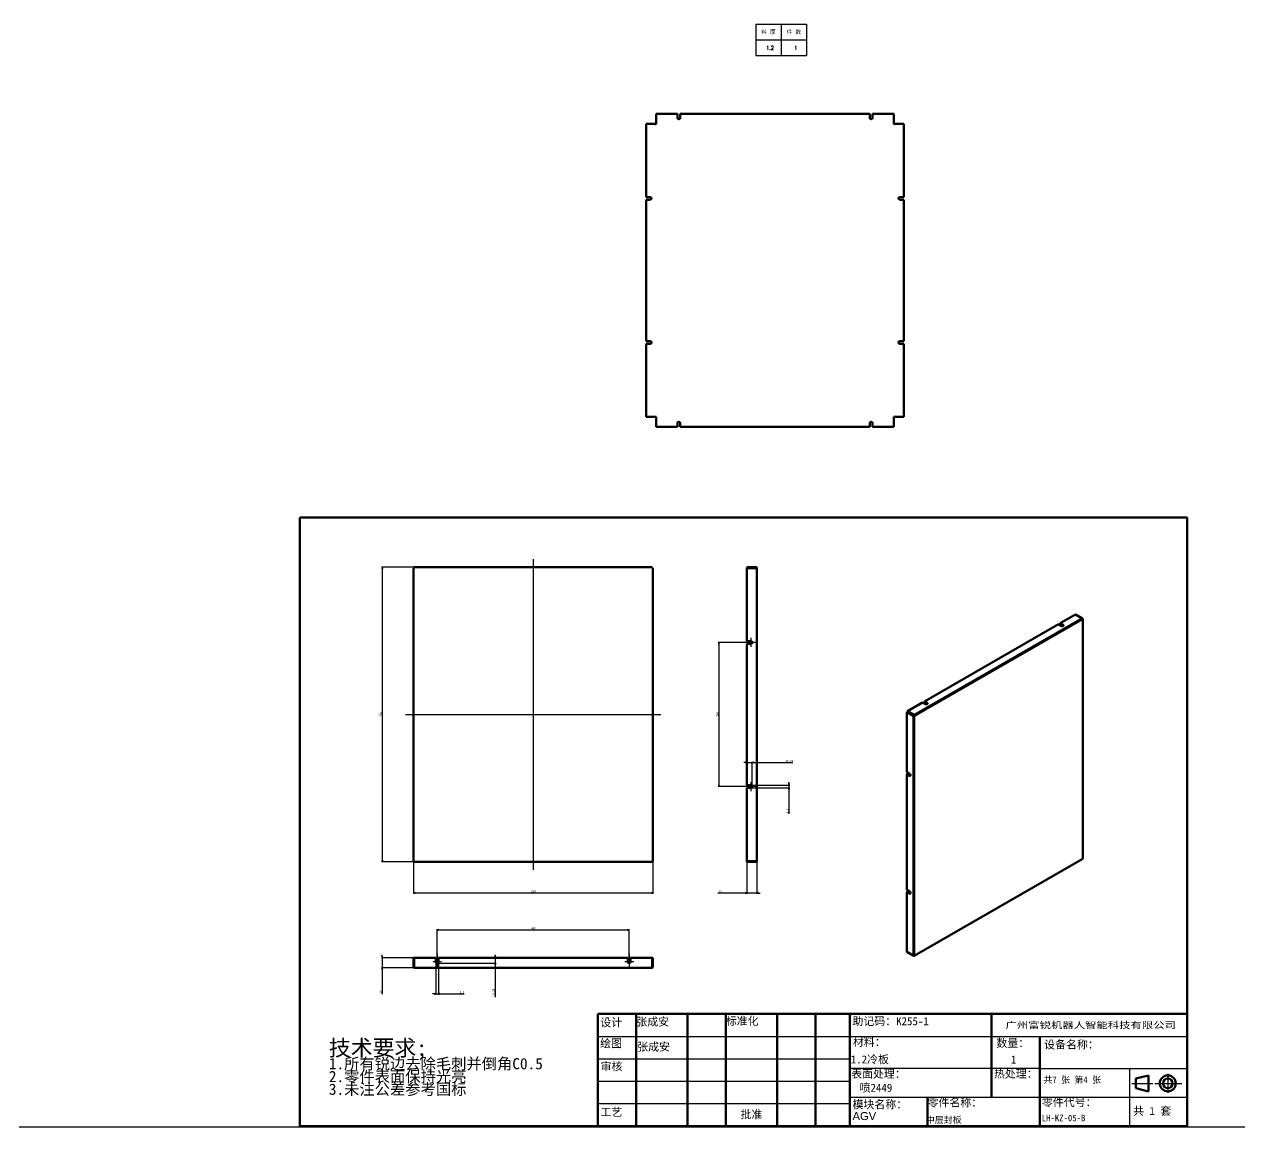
# Model space of a CAD drawing. Header units: millimetres. Extents: x 2989 to 98346, y -14444 to 9701.
# Drawn here: x 20398 to 23434, y 6378 to 9132 of the extents above; entities that cross this region are included whole.
import ezdxf
from ezdxf.enums import TextEntityAlignment as Align

# ---------------------------------------------------------------- set-up
doc = ezdxf.new("R2010")
doc.units = ezdxf.units.MM
doc.linetypes.add('CHAIN', pattern=[0.3543, 0.2362, -0.0295, 0.0591, -0.0295])
for name, color, linetype, lineweight, true_color in [('中心标记 (ISO)', 1, 'Continuous', 25, 0xff0000), ('中心线 (ISO)', 1, 'Continuous', 25, 0xff0000), ('尺寸 (ISO)', 5, 'Continuous', 25, 0x0000ff)]:
    doc.layers.add(name, color=color, linetype=linetype, lineweight=lineweight, true_color=true_color)
for name, color, linetype, lineweight in [('可见 (ISO)', 7, 'Continuous', 50), ('可见窄的 (ISO)', 7, 'Continuous', 35), ('图框 (ISO)', 7, 'Continuous', 70), ('标题 (ISO)', 7, 'Continuous', 50), ('符号 (ISO)', 7, 'Continuous', 25)]:
    doc.layers.add(name, color=color, linetype=linetype, lineweight=lineweight)
doc.styles.add('DIM', font='txt.shx', dxfattribs={"width": 0.8, "bigfont": 'bigfont.shx'})
doc.styles.get("Standard").update_dxf_attribs({"font": 'arial.ttf'})
doc.styles.add('文本样式126', font='simfang.ttf', dxfattribs={"width": 1.3})
doc.styles.add('文本样式19', font='tahoma.ttf')
doc.styles.add('文本样式91', font='simfang.ttf')
doc.styles.add('注释文本 (ISO)', font='simfang.ttf')
doc.dimstyles.new('默认 (GB)', dxfattribs={"dimscale": 2, "dimtxt": 2.5, "dimasz": 2, "dimexe": 1, "dimexo": 0, "dimgap": 0.75, "dimtad": 1, "dimtoh": 1, "dimrnd": 1e-08, "dimdsep": 46, "dimtxsty": '注释文本 (ISO)', "dimblk": 'Filled-2', "dimcen": 0.09, "dimdle": 10, "dimclrd": 256, "dimclre": 256, "dimclrt": 256, "dimaunit": 1, "dimadec": 3, "dimazin": 2, "dimtfac": 0.52, "dimtmove": 0, "dimatfit": 3, "dimldrblk": 'Filled-1', "dimfxl": 0, "dimtolj": 1, "dimlwd": -1, "dimlwe": -1, "dimarcsym": 0})

# ---------------------------------------------------------------- blocks, each defined once
blk = doc.blocks.new('图框 A3-A4')
at = {"layer": '图框 (ISO)'}
for p, q in [((287, 200), (10, 200)), ((10, 200), (10, 10)), ((287, 10), (287, 200)), ((10, 10), (287, 10))]:
    blk.add_line(p, q, dxfattribs=at)
blk = doc.blocks.new('标题栏 GB1')
at = {"layer": '标题 (ISO)'}
for p, q in [((194.57, 65.23), (194.57, 72.23)), ((194.57, 72.23), (378.57, 72.23)), ((206.57, 65.23), (206.57, 72.23)), ((222.57, 65.23), (222.57, 72.23)), ((234.57, 65.23), (234.57, 72.23)), ((250.57, 65.23), (250.57, 72.23)), ((262.57, 65.23), (262.57, 72.23)), ((273.31, 65.23), (273.31, 72.23)), ((317.57, 65.23), (317.57, 72.23)), ((378.57, 72.23), (378.57, 65.23)), ((194.57, 37.23), (194.57, 65.23)), ((206.57, 37.23), (206.57, 65.23)), ((222.57, 44.23), (222.57, 65.23)), ((234.57, 37.23), (234.57, 65.23)), ((250.57, 37.23), (250.57, 65.23)), ((262.57, 37.23), (262.57, 65.23)), ((273.31, 65.23), (273.31, 37.23)), ((317.57, 55.23), (317.57, 65.23)), ((378.57, 65.23), (378.57, 37.23)), ((317.57, 55.23), (317.57, 46.23)), ((366.57, 53.06), (362.57, 52.06)), ((362.57, 52.06), (362.57, 49.06)), ((366.57, 48.06), (366.57, 53.06)), ((297.57, 46.23), (297.57, 37.23)), ((362.57, 49.06), (366.57, 48.06)), ((222.57, 44.23), (222.57, 37.23)), ((378.57, 37.23), (194.57, 37.23))]:
    blk.add_line(p, q, dxfattribs=at)
at = {"layer": '标题 (ISO)', "lineweight": 25}
for p, q in [((194.57, 65.23), (273.31, 65.23)), ((273.31, 65.23), (378.57, 65.23)), ((194.57, 58.23), (273.31, 58.23)), ((332.57, 55.23), (273.31, 55.23)), ((332.57, 55.23), (378.57, 55.23)), ((360.57, 55.23), (360.57, 46.23)), ((372.58, 53.56), (372.58, 47.56)), ((194.57, 51.23), (273.31, 51.23)), ((361.32, 50.56), (367.88, 50.56)), ((368.55, 50.56), (370.07, 50.56)), ((370.07, 50.56), (376.97, 50.56)), ((273.31, 46.23), (378.57, 46.23)), ((360.57, 46.23), (360.57, 37.23)), ((194.57, 44.23), (273.31, 44.23))]:
    blk.add_line(p, q, dxfattribs=at)
at = {"layer": '标题 (ISO)', "lineweight": 50}
blk.add_line((332.57, 65.23), (332.57, 37.23), dxfattribs=at)
at = {"layer": '标题 (ISO)'}
for radius in [2.5, 1.5]:
    blk.add_circle((372.57, 50.56), radius, dxfattribs=at)
at = {"layer": '标题 (ISO)', "style": '文本样式126', "width": 1.3}
blk.add_text('广州富锐机器人智能科技有限公司', height=2, dxfattribs=at).set_placement((348.5, 68.73), align=Align.MIDDLE_CENTER)
at = {"layer": '标题 (ISO)', "char_height": 2.5, "style": '注释文本 (ISO)'}
for s, insert, attachment_point in [('\\f仿宋|b0|i0;设计', (195.38, 70.83), 1), ('张成安', (206.66, 71.05), 1), ('\\f仿宋|b0|i0;标准化', (234.57, 71.28), 1), ('助记码：K255-1', (274.11, 71.21), 1), ('\\f仿宋|b0|i0;绘图', (195.35, 64.28), 1), ('\\f仿宋|b0|i0;材料：', (274.24, 64.72), 1), ('\\f仿宋|b0|i0;数量：', (319.04, 64.37), 1), ('张成安', (206.92, 63.22), 1), ('\\f仿宋|b0|i0;审核', (195.48, 57.07), 1), ('\\f仿宋|b0|i0;热处理：', (318.29, 54.82), 1), ('\\f仿宋|b0|i0;零件名称：', (297.57, 45.8), 1), ('\\f仿宋|b0|i0;零件代号：', (333.25, 45.9), 1), ('\\f仿宋|b0|i0;批准', (242.57, 40.73), 5)]:
    blk.add_mtext(s, dxfattribs=dict(at, insert=insert, attachment_point=attachment_point))
at = {"layer": '标题 (ISO)', "char_height": 2.5, "attachment_point": 1, "style": '注释文本 (ISO)'}
for s, insert, line_spacing_factor in [('设备名称：\\P', (333.96, 63.91), 0.856364), ('模块名称：\\P\\fArial|b0|i0;\\H2.5000;AGV', (274.14, 45.23), 0.872369)]:
    blk.add_mtext(s, dxfattribs=dict(at, insert=insert, line_spacing_factor=line_spacing_factor))
at = {"layer": '标题 (ISO)', "attachment_point": 1, "style": '注释文本 (ISO)'}
for s, insert, char_height, width in [('\\f仿宋|b0|i0;表面处理：', (273.7, 54.78), 2.5, 18.7135), ('\\f仿宋|b0|i0;\\H2.0000;共7 张 第4 张', (333.72, 52.69), 2, 27.2374), ('\\f仿宋|b0|i0;工艺', (195.45, 42.85), 2.5, 7.4854), ('  共 1 套', (358.32, 43.18), 2.5, 17.7919)]:
    blk.add_mtext(s, dxfattribs=dict(at, insert=insert, char_height=char_height, width=width))
at = {"layer": '标题 (ISO)'}
for tag, p, height, style in [('材料_001', (273.59, 56.78), 2.5, '注释文本 (ISO)'), ('零件代号_001', (297.34, 38.16), 2, '文本样式91'), ('描述_001', (333.22, 38.74), 2, '文本样式91')]:
    blk.add_attdef(tag, p, '', height=height, dxfattribs=dict(at, style=style))
at = {"layer": '标题 (ISO)', "style": '文本样式91'}
blk.add_attdef('热处理', text='', height=2, dxfattribs=at).set_placement((318.2, 50.63), align=Align.TOP_LEFT)
at = {"layer": '标题 (ISO)', "style": '文本样式19'}
for tag, p in [('工程核准人', (256.57, 40.73)), ('工程批准日期', (267.94, 40.73))]:
    blk.add_attdef(tag, text='', height=1, dxfattribs=at).set_placement(p, align=Align.MIDDLE_CENTER)
blk = doc.blocks.new('Filled-2')
at = {"color": 0}
for p, q in [((0, 0), (-1, 0.25)), ((-1, 0.25), (-1, -0.25)), ((-1, 0), (0, 0)), ((-1, -0.25), (0, 0))]:
    blk.add_line(p, q, dxfattribs=at)
at = {"color": 0, "flags": 128}
blk.add_lwpolyline([(-1, -0.25), (0, 0), (-1, 0.25), (-1, -0.25)], dxfattribs=at)
at = {"color": 0}
blk.add_solid([(-1, -0.25), (0, 0), (-1, 0.25), (-1, -0.25)], dxfattribs=at)
blk = doc.blocks.new('*D126')
at = {"layer": 'Defpoints', "color": 0, "transparency": 16777216}
for p in [(21292.4, 7775.6), (21372.4, 7775.6), (21372.4, 7039.6)]:
    blk.add_point(p, dxfattribs=at)
at = {"layer": '尺寸 (ISO)', "transparency": 16777216}
for p, q in [((21372.4, 7775.6), (21290.4, 7775.6)), ((21292.4, 7043.6), (21292.4, 7771.6)), ((21372.4, 7039.6), (21290.4, 7039.6))]:
    blk.add_line(p, q, dxfattribs=at)
at = {"layer": '尺寸 (ISO)', "transparency": 16777216, "xscale": 4, "yscale": 4, "zscale": 4}
for p, rotation in [((21292.4, 7775.6), 90), ((21292.4, 7039.6), 270)]:
    blk.add_blockref('Filled-2', p, dxfattribs=dict(at, rotation=rotation))
at = {"layer": '尺寸 (ISO)', "transparency": 16777216, "insert": (21285.8, 7402.5), "char_height": 5, "attachment_point": 1, "rotation": 90, "style": '注释文本 (ISO)'}
blk.add_mtext('\\A1;736', dxfattribs=at)
blk = doc.blocks.new('Filled-1')
at = {"color": 0}
for p, q in [((0, 0), (-1, 0.125)), ((-1, 0.125), (-1, -0.125)), ((-1, 0), (0, 0)), ((-1, -0.125), (0, 0))]:
    blk.add_line(p, q, dxfattribs=at)
at = {"color": 0, "flags": 128}
blk.add_lwpolyline([(-1, -0.125), (0, 0), (-1, 0.125), (-1, -0.125)], dxfattribs=at)
at = {"color": 0}
blk.add_solid([(-1, -0.125), (0, 0), (-1, 0.125), (-1, -0.125)], dxfattribs=at)
blk = doc.blocks.new('*D127')
at = {"layer": 'Defpoints', "color": 0, "transparency": 16777216}
for p in [(21370, 7042), (21968, 7042), (21968, 6962)]:
    blk.add_point(p, dxfattribs=at)
at = {"layer": '尺寸 (ISO)', "transparency": 16777216}
for p, q in [((21370, 7042), (21370, 6960)), ((21968, 7042), (21968, 6960)), ((21374, 6962), (21964, 6962))]:
    blk.add_line(p, q, dxfattribs=at)
at = {"layer": '尺寸 (ISO)', "transparency": 16777216, "xscale": 4, "yscale": 4, "zscale": 4, "rotation": 180}
blk.add_blockref('Filled-2', (21370, 6962), dxfattribs=at)
at = {"layer": '尺寸 (ISO)', "transparency": 16777216, "xscale": 4, "yscale": 4, "zscale": 4}
blk.add_blockref('Filled-2', (21968, 6962), dxfattribs=at)
at = {"layer": '尺寸 (ISO)', "transparency": 16777216, "insert": (21663.9, 6968.6), "char_height": 5, "attachment_point": 1, "style": '注释文本 (ISO)'}
blk.add_mtext('\\A1;598', dxfattribs=at)
blk = doc.blocks.new('*D128')
at = {"layer": 'Defpoints', "color": 0, "transparency": 16777216}
for p in [(21372, 6799.7), (21292, 6774.7), (21372.4, 6774.7)]:
    blk.add_point(p, dxfattribs=at)
at = {"layer": '尺寸 (ISO)', "transparency": 16777216}
for p, q in [((21372, 6799.7), (21290, 6799.7)), ((21292, 6803.7), (21292, 6807.7)), ((21292, 6799.7), (21292, 6774.7)), ((21372.4, 6774.7), (21290, 6774.7)), ((21292, 6770.7), (21292, 6709.2))]:
    blk.add_line(p, q, dxfattribs=at)
at = {"layer": '尺寸 (ISO)', "transparency": 16777216, "xscale": 4, "yscale": 4, "zscale": 4}
for p, rotation in [((21292, 6799.7), 270), ((21292, 6774.7), 90)]:
    blk.add_blockref('Filled-2', p, dxfattribs=dict(at, rotation=rotation))
at = {"layer": '尺寸 (ISO)', "transparency": 16777216, "insert": (21285.4, 6710.7), "char_height": 5, "attachment_point": 1, "rotation": 90, "style": '注释文本 (ISO)'}
blk.add_mtext('\\A1;25', dxfattribs=at)
blk = doc.blocks.new('*D129')
at = {"layer": 'Defpoints', "color": 0, "transparency": 16777216}
for p in [(21425.7, 6789.7), (21432.2, 6789.7), (21432.2, 6709.7)]:
    blk.add_point(p, dxfattribs=at)
at = {"layer": '尺寸 (ISO)', "transparency": 16777216}
for p, q in [((21425.7, 6789.7), (21425.7, 6707.7)), ((21432.2, 6789.7), (21432.2, 6707.7)), ((21421.7, 6709.7), (21417.7, 6709.7)), ((21425.7, 6709.7), (21432.2, 6709.7)), ((21436.2, 6709.7), (21497.1, 6709.7))]:
    blk.add_line(p, q, dxfattribs=at)
at = {"layer": '尺寸 (ISO)', "transparency": 16777216, "xscale": 4, "yscale": 4, "zscale": 4}
blk.add_blockref('Filled-2', (21425.7, 6709.7), dxfattribs=at)
at = {"layer": '尺寸 (ISO)', "transparency": 16777216, "xscale": 4, "yscale": 4, "zscale": 4, "rotation": 180}
blk.add_blockref('Filled-2', (21432.2, 6709.7), dxfattribs=at)
at = {"layer": '尺寸 (ISO)', "transparency": 16777216, "insert": (21485.5, 6716.3), "char_height": 5, "attachment_point": 1, "style": '注释文本 (ISO)'}
blk.add_mtext('\\A1;6.5', dxfattribs=at)
blk = doc.blocks.new('*D130')
at = {"layer": 'Defpoints', "color": 0, "transparency": 16777216}
for p in [(21555.6, 6799.7), (21429, 6786.4), (21574.4, 6786.4)]:
    blk.add_point(p, dxfattribs=at)
at = {"layer": '尺寸 (ISO)', "transparency": 16777216}
for p, q in [((21574.4, 6803.7), (21574.4, 6807.7)), ((21574.4, 6799.7), (21574.4, 6786.4)), ((21429, 6786.4), (21576.4, 6786.4)), ((21574.4, 6782.4), (21574.4, 6701.8))]:
    blk.add_line(p, q, dxfattribs=at)
at = {"layer": '尺寸 (ISO)', "transparency": 16777216, "xscale": 4, "yscale": 4, "zscale": 4}
for p, rotation in [((21574.4, 6799.7), 270), ((21574.4, 6786.4), 90)]:
    blk.add_blockref('Filled-2', p, dxfattribs=dict(at, rotation=rotation))
at = {"layer": '尺寸 (ISO)', "transparency": 16777216, "insert": (21567.8, 6703.3), "char_height": 5, "attachment_point": 1, "rotation": 90, "style": '注释文本 (ISO)'}
blk.add_mtext('\\A1;13.25', dxfattribs=at)
blk = doc.blocks.new('*D131')
at = {"layer": 'Defpoints', "color": 0, "transparency": 16777216}
for p in [(21909, 6869.7), (21429, 6789.7), (21909, 6789.7)]:
    blk.add_point(p, dxfattribs=at)
at = {"layer": '尺寸 (ISO)', "transparency": 16777216}
for p, q in [((21429, 6789.7), (21429, 6871.7)), ((21433, 6869.7), (21905, 6869.7)), ((21909, 6789.7), (21909, 6871.7))]:
    blk.add_line(p, q, dxfattribs=at)
at = {"layer": '尺寸 (ISO)', "transparency": 16777216, "xscale": 4, "yscale": 4, "zscale": 4, "rotation": 180}
blk.add_blockref('Filled-2', (21429, 6869.7), dxfattribs=at)
at = {"layer": '尺寸 (ISO)', "transparency": 16777216, "xscale": 4, "yscale": 4, "zscale": 4}
blk.add_blockref('Filled-2', (21909, 6869.7), dxfattribs=at)
at = {"layer": '尺寸 (ISO)', "transparency": 16777216, "insert": (21663.8, 6876.3), "char_height": 5, "attachment_point": 1, "style": '注释文本 (ISO)'}
blk.add_mtext('\\A1;480', dxfattribs=at)
blk = doc.blocks.new('加工')
at = {"layer": '符号 (ISO)', "insert": (-36.68, 11.05), "char_height": 2.5, "width": 80.4946, "attachment_point": 1, "line_spacing_factor": 0.683636, "style": '注释文本 (ISO)'}
blk.add_mtext('{\\H2x;技术要求;\\P\\H0.7x;1.所有锐边去除毛刺并倒角C0.5\\H2.12498x; \\H0.47059x;\\P2.零件表面保持光亮\\H1.84035x; \\H0.54337x;\\P3.未注公差参考国标\\H1.80945x; }', dxfattribs=at)
blk = doc.blocks.new('*D132')
at = {"layer": 'Defpoints', "color": 0, "transparency": 16777216}
for p in [(22203, 7041.7), (22228, 7042), (22228, 6961.7)]:
    blk.add_point(p, dxfattribs=at)
at = {"layer": '尺寸 (ISO)', "transparency": 16777216}
for p, q in [((22203, 7041.7), (22203, 6959.7)), ((22228, 7042), (22228, 6959.7)), ((22199, 6961.7), (22130.7, 6961.7)), ((22228, 6961.7), (22203, 6961.7)), ((22232, 6961.7), (22236, 6961.7))]:
    blk.add_line(p, q, dxfattribs=at)
at = {"layer": '尺寸 (ISO)', "transparency": 16777216, "xscale": 4, "yscale": 4, "zscale": 4}
blk.add_blockref('Filled-2', (22203, 6961.7), dxfattribs=at)
at = {"layer": '尺寸 (ISO)', "transparency": 16777216, "xscale": 4, "yscale": 4, "zscale": 4, "rotation": 180}
blk.add_blockref('Filled-2', (22228, 6961.7), dxfattribs=at)
at = {"layer": '尺寸 (ISO)', "transparency": 16777216, "insert": (22132.2, 6968.2), "char_height": 5, "attachment_point": 1, "style": '注释文本 (ISO)'}
blk.add_mtext('\\A1;25', dxfattribs=at)
blk = doc.blocks.new('*D133')
at = {"layer": 'Defpoints', "color": 0, "transparency": 16777216}
for p in [(22213, 7230.9), (22308, 7230.9), (22213, 7224.4)]:
    blk.add_point(p, dxfattribs=at)
at = {"layer": '尺寸 (ISO)', "transparency": 16777216}
for p, q in [((22213, 7230.9), (22310, 7230.9)), ((22308, 7234.9), (22308, 7238.9)), ((22308, 7230.9), (22308, 7224.4)), ((22213, 7224.4), (22310, 7224.4)), ((22308, 7220.4), (22308, 7159.4))]:
    blk.add_line(p, q, dxfattribs=at)
at = {"layer": '尺寸 (ISO)', "transparency": 16777216, "xscale": 4, "yscale": 4, "zscale": 4}
for p, rotation in [((22308, 7230.9), 270), ((22308, 7224.4), 90)]:
    blk.add_blockref('Filled-2', p, dxfattribs=dict(at, rotation=rotation))
at = {"layer": '尺寸 (ISO)', "transparency": 16777216, "insert": (22301.4, 7160.9), "char_height": 5, "attachment_point": 1, "rotation": 90, "style": '注释文本 (ISO)'}
blk.add_mtext('\\A1;6.5', dxfattribs=at)
blk = doc.blocks.new('*D134')
at = {"layer": 'Defpoints', "color": 0, "transparency": 16777216}
for p in [(22193, 7587.6), (22133, 7227.6), (22213, 7227.6)]:
    blk.add_point(p, dxfattribs=at)
at = {"layer": '尺寸 (ISO)', "transparency": 16777216}
for p, q in [((22193, 7587.6), (22131, 7587.6)), ((22133, 7583.6), (22133, 7231.6)), ((22213, 7227.6), (22131, 7227.6))]:
    blk.add_line(p, q, dxfattribs=at)
at = {"layer": '尺寸 (ISO)', "transparency": 16777216, "xscale": 4, "yscale": 4, "zscale": 4}
for p, rotation in [((22133, 7587.6), 90), ((22133, 7227.6), 270)]:
    blk.add_blockref('Filled-2', p, dxfattribs=dict(at, rotation=rotation))
at = {"layer": '尺寸 (ISO)', "transparency": 16777216, "insert": (22126.5, 7402.5), "char_height": 5, "attachment_point": 1, "rotation": 90, "style": '注释文本 (ISO)'}
blk.add_mtext('\\A1;360', dxfattribs=at)
blk = doc.blocks.new('*D135')
at = {"layer": 'Defpoints', "color": 0, "transparency": 16777216}
for p in [(22203, 7287.5), (22216.3, 7287.5), (22216.3, 7227.6)]:
    blk.add_point(p, dxfattribs=at)
at = {"layer": '尺寸 (ISO)', "transparency": 16777216}
for p, q in [((22199, 7287.5), (22195, 7287.5)), ((22203, 7287.5), (22216.3, 7287.5)), ((22216.3, 7227.6), (22216.3, 7289.5)), ((22220.3, 7287.5), (22317.4, 7287.5))]:
    blk.add_line(p, q, dxfattribs=at)
at = {"layer": '尺寸 (ISO)', "transparency": 16777216, "xscale": 4, "yscale": 4, "zscale": 4}
blk.add_blockref('Filled-2', (22203, 7287.5), dxfattribs=at)
at = {"layer": '尺寸 (ISO)', "transparency": 16777216, "xscale": 4, "yscale": 4, "zscale": 4, "rotation": 180}
blk.add_blockref('Filled-2', (22216.3, 7287.5), dxfattribs=at)
at = {"layer": '尺寸 (ISO)', "transparency": 16777216, "insert": (22298.9, 7294.1), "char_height": 5, "attachment_point": 1, "style": '注释文本 (ISO)'}
blk.add_mtext('\\A1;13.25', dxfattribs=at)
blk = doc.blocks.new('*T27')
at = {"color": 0, "linetype": 'ByBlock', "lineweight": -2, "transparency": 16777216}
for p, q in [((0, 0), (127, 0)), ((0, 0), (0, -78)), ((63.5, 0), (63.5, -78)), ((127, 0), (127, -78)), ((0, -39), (127, -39)), ((0, -78), (127, -78))]:
    blk.add_line(p, q, dxfattribs=at)
at = {"color": 0, "transparency": 16777216, "char_height": 10, "width": 60.5, "attachment_point": 5}
for s, insert in [('{\\fSimSun|b0|i0|c134|p2;料 厚}', (31.75, -19.5)), ('{\\fSimSun|b0|i0|c134|p2;件 数}', (95.25, -19.5))]:
    blk.add_mtext(s, dxfattribs=dict(at, insert=insert))
blk = doc.blocks.new('拆图参数')
blk.add_blockref('*T27', (-63.5, 78))
at = {"style": 'DIM', "width": 0.8}
blk.add_attdef('6', text='', height=10, dxfattribs=at).set_placement((-37.1, 18.9), align=Align.MIDDLE_LEFT)
blk.add_attdef('1', text='', height=10, dxfattribs=at).set_placement((36.6, 19.3), align=Align.MIDDLE_CENTER)

msp = doc.modelspace()

# ---------------------------------------------------------------- linework, layer by layer
msp.add_line((2988.9631, 6378.0578), (54625.9527, 6378.0578))
at = {"layer": '中心标记 (ISO)', "linetype": 'CHAIN', "ltscale": 3.125171}
for p, q in [((22213.0343, 7598.8531), (22213.0343, 7576.3531)), ((22213.0343, 7238.8531), (22213.0343, 7216.3531)), ((21440.2026, 6789.6965), (21417.7026, 6789.6965)), ((21920.2026, 6789.6965), (21897.7026, 6789.6965))]:
    msp.add_line(p, q, dxfattribs=at)
at = {"layer": '中心标记 (ISO)', "linetype": 'CHAIN', "ltscale": 4.340554}
for p, q in [((22224.2843, 7587.6031), (22193.0343, 7587.6031)), ((22224.2843, 7227.6031), (22193.0343, 7227.6031)), ((21428.9526, 6809.6965), (21428.9526, 6778.4465)), ((21908.9526, 6809.6965), (21908.9526, 6778.4465))]:
    msp.add_line(p, q, dxfattribs=at)
at = {"layer": '中心线 (ISO)', "linetype": 'CHAIN', "ltscale": 23.990969}
for p, q in [((21668.9526, 7795.6031), (21668.9526, 7019.6031)), ((21349.9526, 7407.6031), (21987.9526, 7407.6031))]:
    msp.add_line(p, q, dxfattribs=at)
at = {"layer": '可见 (ISO)'}
for p, q in [((21976.1047, 8907.6401), (22029.8062, 8907.6401)), ((21976.1047, 8885.0401), (21976.1047, 8907.6401)), ((22029.8062, 8897.6401), (22029.8062, 8907.6401)), ((22036.3062, 8907.6401), (22036.3062, 8897.6401)), ((22036.3062, 8907.6401), (22509.8062, 8907.6401)), ((22509.8062, 8897.6401), (22509.8062, 8907.6401)), ((22516.3062, 8907.6401), (22516.3062, 8897.6401)), ((22516.3062, 8907.6401), (22570.0077, 8907.6401)), ((22570.0077, 8907.6401), (22570.0077, 8885.0401)), ((21951.1419, 8699.9758), (21951.1419, 8882.6773)), ((21951.1419, 8882.6773), (21973.7419, 8882.6773)), ((21973.7419, 8882.6773), (21973.7419, 8882.3258)), ((21973.7419, 8882.3258), (21976.4562, 8882.3258)), ((21976.4562, 8885.0401), (21976.1047, 8885.0401)), ((21976.4562, 8882.3258), (21976.4562, 8885.0401)), ((22570.0077, 8885.0401), (22569.6562, 8885.0401)), ((22569.6562, 8885.0401), (22569.6562, 8882.3258)), ((22569.6562, 8882.3258), (22572.3705, 8882.3258)), ((22572.3705, 8882.3258), (22572.3705, 8882.6773)), ((22572.3705, 8882.6773), (22594.9705, 8882.6773)), ((22594.9705, 8882.6773), (22594.9705, 8699.9758)), ((21951.1419, 8699.9758), (21961.1419, 8699.9758)), ((21951.1419, 8339.9758), (21951.1419, 8693.4758)), ((21961.1419, 8693.4758), (21951.1419, 8693.4758)), ((22584.9705, 8699.9758), (22594.9705, 8699.9758)), ((22594.9705, 8693.4758), (22584.9705, 8693.4758)), ((22594.9705, 8693.4758), (22594.9705, 8339.9758)), ((21951.1419, 8339.9758), (21961.1419, 8339.9758)), ((21951.1419, 8150.7743), (21951.1419, 8333.4758)), ((21961.1419, 8333.4758), (21951.1419, 8333.4758)), ((22584.9705, 8339.9758), (22594.9705, 8339.9758)), ((22594.9705, 8333.4758), (22584.9705, 8333.4758)), ((22594.9705, 8333.4758), (22594.9705, 8150.7743)), ((21973.7419, 8150.7743), (21951.1419, 8150.7743)), ((21976.4562, 8151.1258), (21973.7419, 8151.1258)), ((21973.7419, 8151.1258), (21973.7419, 8150.7743)), ((21976.1047, 8125.8115), (21976.1047, 8148.4115)), ((21976.1047, 8148.4115), (21976.4562, 8148.4115)), ((21976.4562, 8148.4115), (21976.4562, 8151.1258)), ((22029.8062, 8125.8115), (22029.8062, 8135.8115)), ((22036.3062, 8135.8115), (22036.3062, 8125.8115)), ((22509.8062, 8125.8115), (22509.8062, 8135.8115)), ((22516.3062, 8135.8115), (22516.3062, 8125.8115)), ((22569.6562, 8151.1258), (22569.6562, 8148.4115)), ((22572.3705, 8151.1258), (22569.6562, 8151.1258)), ((22569.6562, 8148.4115), (22570.0077, 8148.4115)), ((22570.0077, 8148.4115), (22570.0077, 8125.8115)), ((22572.3705, 8150.7743), (22572.3705, 8151.1258)), ((22594.9705, 8150.7743), (22572.3705, 8150.7743)), ((22029.8062, 8125.8115), (21976.1047, 8125.8115)), ((22509.8062, 8125.8115), (22036.3062, 8125.8115)), ((22570.0077, 8125.8115), (22516.3062, 8125.8115)), ((21371.1526, 7773.5546), (21369.9526, 7773.5546)), ((21369.9526, 7773.5546), (21369.9526, 7773.2031)), ((21372.3526, 7773.2031), (21369.9526, 7773.2031)), ((21369.9526, 7042.0031), (21369.9526, 7773.2031)), ((21371.1526, 7773.2031), (21371.1526, 7773.5546)), ((21372.3526, 7775.6031), (21372.0012, 7775.6031)), ((21372.0012, 7774.4031), (21372.0012, 7775.6031)), ((21372.3526, 7774.4031), (21372.0012, 7774.4031)), ((21372.3526, 7775.6031), (21372.3526, 7773.2031)), ((21372.3526, 7775.6031), (21965.5526, 7775.6031)), ((21965.9041, 7775.6031), (21965.5526, 7775.6031)), ((21965.5526, 7773.2031), (21965.5526, 7775.6031)), ((21965.5526, 7774.4031), (21965.9041, 7774.4031)), ((21967.9526, 7773.2031), (21965.5526, 7773.2031)), ((21965.9041, 7774.4031), (21965.9041, 7775.6031)), ((21966.7526, 7773.2031), (21966.7526, 7773.5546)), ((21966.7526, 7773.5546), (21967.9526, 7773.5546)), ((21967.9526, 7773.2031), (21967.9526, 7773.5546)), ((21967.9526, 7773.2031), (21967.9526, 7042.0031)), ((22225.6343, 7775.6031), (22203.0343, 7775.6031)), ((22203.0343, 7774.4031), (22203.0343, 7775.6031)), ((22225.6343, 7774.4031), (22203.0343, 7774.4031)), ((22203.0343, 7773.5546), (22225.6343, 7773.5546)), ((22203.0343, 7590.8531), (22203.0343, 7773.5546)), ((22225.6343, 7774.4031), (22225.6343, 7775.6031)), ((22225.6343, 7773.5546), (22225.6343, 7773.2031)), ((22228.0343, 7773.2031), (22225.6343, 7773.2031)), ((22228.0343, 7773.2031), (22228.0343, 7042.0031)), ((22985.6132, 7635.7199), (23023.5858, 7657.5869)), ((23023.5858, 7657.5869), (23039.5664, 7648.3843)), ((22646.2019, 7440.266), (22981.017, 7633.0731)), ((22988.088, 7629.0012), (22981.017, 7633.0731)), ((22985.6132, 7635.7199), (22992.6842, 7631.6479)), ((22985.6132, 7634.7388), (22985.6132, 7635.7199)), ((22992.6842, 7630.6669), (22985.6132, 7634.7388)), ((23039.5664, 7648.3843), (23039.3179, 7648.2412)), ((23039.5664, 7648.0769), (23039.5664, 7648.3843)), ((23041.015, 7647.5437), (23039.5664, 7648.3778)), ((23040.3895, 7647.1835), (23041.015, 7647.5437)), ((23040.5202, 7646.9714), (23041.015, 7647.2563)), ((23041.015, 7647.2563), (23041.015, 7647.5437)), ((23041.7179, 7048.4886), (23041.7179, 7646.2791)), ((22203.0343, 7590.8531), (22213.0343, 7590.8531)), ((22213.0343, 7584.3531), (22203.0343, 7584.3531)), ((22203.0343, 7230.8531), (22203.0343, 7584.3531)), ((22603.633, 7415.7522), (22641.6057, 7437.6192)), ((22648.6768, 7433.5472), (22641.6057, 7437.6192)), ((22646.2019, 7440.266), (22653.273, 7436.194)), ((22646.2019, 7439.2849), (22646.2019, 7440.266)), ((22653.273, 7435.2129), (22646.2019, 7439.2849)), ((22603.033, 7413.7319), (22602.1845, 7413.2433)), ((22602.1845, 7413.2433), (22618.1651, 7404.0406)), ((22602.1845, 7263.8762), (22602.1845, 7413.2433)), ((22619.0136, 7404.5293), (22603.033, 7413.7319)), ((22619.6136, 7406.5496), (22603.633, 7415.7522)), ((22603.633, 7414.7711), (22603.633, 7415.7522)), ((22619.6136, 7405.5685), (22603.633, 7414.7711)), ((22619.0136, 7404.5293), (22618.1651, 7404.0406)), ((22619.0136, 7404.2419), (22618.1651, 7403.7533)), ((22618.1651, 7404.0406), (22618.1651, 7403.7533)), ((22619.0136, 7404.2419), (22619.0136, 7404.5293)), ((22619.8622, 7406.6927), (22619.6136, 7406.5496)), ((22619.6136, 7405.5685), (22619.6136, 7406.5496)), ((22619.8622, 7405.7116), (22619.6136, 7405.5685)), ((22619.8622, 7405.7116), (22619.8622, 7406.6927)), ((22620.7107, 7404.2419), (22621.5592, 7403.7533)), ((22602.1845, 7263.8762), (22609.2556, 7259.8042)), ((22602.1845, 7258.5621), (22603.033, 7259.0508)), ((22602.1845, 6969.5592), (22602.1845, 7258.5621)), ((22609.2556, 7254.4902), (22602.1845, 7258.5621)), ((22603.033, 7259.0508), (22610.1041, 7254.9788)), ((22203.0343, 7230.8531), (22213.0343, 7230.8531)), ((22213.0343, 7224.3531), (22203.0343, 7224.3531)), ((22203.0343, 7041.6517), (22203.0343, 7224.3531)), ((22621.0599, 6804.8603), (23040.5156, 7046.4088)), ((21369.9526, 7042.0031), (21372.3526, 7042.0031)), ((21369.9526, 7042.0031), (21369.9526, 7041.6517)), ((21371.1526, 7041.6517), (21369.9526, 7041.6517)), ((21371.1526, 7042.0031), (21371.1526, 7041.6517)), ((21372.3526, 7040.8031), (21372.0012, 7040.8031)), ((21372.0012, 7040.8031), (21372.0012, 7039.6031)), ((21372.0012, 7039.6031), (21372.3526, 7039.6031)), ((21372.3526, 7042.0031), (21372.3526, 7039.6031)), ((21965.5526, 7039.6031), (21372.3526, 7039.6031)), ((21965.5526, 7039.6031), (21965.5526, 7042.0031)), ((21965.5526, 7042.0031), (21967.9526, 7042.0031)), ((21965.5526, 7040.8031), (21965.9041, 7040.8031)), ((21965.5526, 7039.6031), (21965.9041, 7039.6031)), ((21965.9041, 7040.8031), (21965.9041, 7039.6031)), ((21966.7526, 7042.0031), (21966.7526, 7041.6517)), ((21966.7526, 7041.6517), (21967.9526, 7041.6517)), ((21967.9526, 7041.6517), (21967.9526, 7042.0031)), ((22225.6343, 7041.6517), (22203.0343, 7041.6517)), ((22225.6343, 7040.8031), (22203.0343, 7040.8031)), ((22203.0343, 7040.8031), (22203.0343, 7039.6031)), ((22203.0343, 7039.6031), (22225.6343, 7039.6031)), ((22225.6343, 7042.0031), (22228.0343, 7042.0031)), ((22225.6343, 7042.0031), (22225.6343, 7041.6517)), ((22225.6343, 7040.8031), (22225.6343, 7039.6031)), ((22602.1845, 6969.5592), (22609.2556, 6965.4873)), ((22602.1845, 6964.2452), (22603.033, 6964.7338)), ((22602.1845, 6814.8781), (22602.1845, 6964.2452)), ((22609.2556, 6960.1732), (22602.1845, 6964.2452)), ((22603.033, 6964.7338), (22610.1041, 6960.6619)), ((21371.1526, 6799.6965), (21369.9526, 6799.6965)), ((21369.9526, 6799.6965), (21369.9526, 6777.0965)), ((21371.1526, 6777.0965), (21371.1526, 6799.6965)), ((21372.0012, 6799.6965), (21425.7026, 6799.6965)), ((21372.0012, 6777.0965), (21372.0012, 6799.6965)), ((21425.7026, 6789.6965), (21425.7026, 6799.6965)), ((21432.2026, 6799.6965), (21432.2026, 6789.6965)), ((21432.2026, 6799.6965), (21905.7026, 6799.6965)), ((21905.7026, 6789.6965), (21905.7026, 6799.6965)), ((21912.2026, 6799.6965), (21912.2026, 6789.6965)), ((21912.2026, 6799.6965), (21965.9041, 6799.6965)), ((21965.9041, 6799.6965), (21965.9041, 6777.0965)), ((21966.7526, 6777.0965), (21966.7526, 6799.6965)), ((21966.7526, 6799.6965), (21967.9526, 6799.6965)), ((21967.9526, 6777.0965), (21967.9526, 6799.6965)), ((22618.1651, 6805.6755), (22602.1845, 6814.8781)), ((22603.633, 6814.044), (22603.633, 6814.0375)), ((22603.633, 6814.0375), (22619.6136, 6804.8349)), ((22618.1651, 6805.9628), (22618.1651, 6805.6755)), ((22618.433, 6805.8298), (22618.1651, 6805.6755)), ((22619.6136, 6805.5655), (22619.6136, 6804.8349)), ((22619.6136, 6804.8349), (22619.8622, 6804.978)), ((22619.8622, 6805.558), (22619.8622, 6804.978)), ((21371.1526, 6777.0965), (21369.9526, 6777.0965)), ((21372.3526, 6777.0965), (21372.0012, 6777.0965)), ((21372.3526, 6777.0965), (21372.3526, 6774.6965)), ((21965.5526, 6774.6965), (21372.3526, 6774.6965)), ((21965.9041, 6777.0965), (21965.5526, 6777.0965)), ((21965.5526, 6774.6965), (21965.5526, 6777.0965)), ((21966.7526, 6777.0965), (21967.9526, 6777.0965))]:
    msp.add_line(p, q, dxfattribs=at)
for centre, radius, start, end in [((22033.0562, 8897.6401), 3.25, 180, 0), ((22513.0562, 8897.6401), 3.25, 180, 0), ((21961.1419, 8696.7258), 3.25, 270, 90), ((22584.9705, 8696.7258), 3.25, 90, 270), ((21961.1419, 8336.7258), 3.25, 270, 90), ((22584.9705, 8336.7258), 3.25, 90, 270), ((22033.0562, 8135.8115), 3.25, 0, 180), ((22513.0562, 8135.8115), 3.25, 0, 180), ((22225.6343, 7773.2031), 2.4, 0, 90), ((22225.6343, 7773.2031), 1.2, 0, 90), ((22213.0343, 7587.6031), 3.25, 270, 90), ((22213.0343, 7227.6031), 3.25, 270, 90), ((22225.6343, 7042.0031), 2.4, 270, 0), ((22225.6343, 7042.0031), 1.2, 270, 0), ((21372.3526, 6777.0965), 2.4, 180, 270), ((21372.3526, 6777.0965), 1.2, 180, 270), ((21428.9526, 6789.6965), 3.25, 180, 0), ((21908.9526, 6789.6965), 3.25, 180, 0), ((21965.5526, 6777.0965), 2.4, 270, 0), ((21965.5526, 6777.0965), 1.2, 270, 0)]:
    msp.add_arc(centre, radius, start, end, dxfattribs=at)
for centre, major_axis, ratio, start_param, end_param in [((22990.3861, 7630.3246), (3.25, 0), 0.575861701, 3.926990817, 7.068583471), ((22990.3861, 7629.3435), (3.25, 0), 0.575861701, 0.265194802, 0.785398163), ((23039.3179, 7646.2791), (1.1977, -2.0798), 0.578093116, 0.787331872, 2.358128199), ((23039.3179, 7646.2791), (2.4, 0), 0.575861701, 5.497787144, 7.068583471), ((22650.9749, 7434.8706), (3.25, 0), 0.575861701, 3.926990817, 7.068583471), ((22650.9749, 7433.8896), (3.25, 0), 0.575861701, 0.265194802, 0.785398163), ((22619.8622, 7404.7306), (2.4, 0), 0.575861701, 3.926990817, 5.497787144), ((22619.8622, 7404.7306), (-1.2, 0), 0.575861701, 0.785398163, 2.35619449), ((22619.8622, 7404.7306), (-1.1977, 2.0798), 0.578093116, 3.928924525, 5.499720852), ((22619.8622, 7404.7306), (-0.5988, 1.0399), 0.578093116, 3.928924525, 5.499720852), ((22609.2556, 7257.1472), (1.6219, -2.8164), 0.578093116, 5.499720852, 8.641313506), ((22610.1041, 7257.6358), (1.6219, -2.8164), 0.578093116, 5.499720852, 6.019560142), ((23039.3179, 7048.4886), (1.1977, -2.0798), 0.578093116, 0, 0.787331872), ((23039.3179, 7048.4886), (2.4, 0), 0.575861701, 5.497787144, 6.283185307), ((22609.2556, 6962.8302), (1.6219, -2.8164), 0.578093116, 5.499720852, 8.641313506), ((22610.1041, 6963.3189), (1.6219, -2.8164), 0.578093116, 5.499720852, 6.019560142), ((22619.8622, 6806.9401), (-2.4, 0), 0.575861701, 0.785398163, 2.35619449), ((22619.8622, 6806.9401), (1.1977, -2.0798), 0.578093116, 5.499720852, 7.070517179)]:
    msp.add_ellipse(centre, major_axis=major_axis, ratio=ratio, start_param=start_param, end_param=end_param, dxfattribs=at)
at = {"layer": '可见窄的 (ISO)'}
for p, q in [((22619.8622, 7406.6927), (23039.3179, 7648.2412)), ((23041.015, 7645.3018), (22621.5592, 7403.7533)), ((22992.6842, 7631.6479), (22992.6842, 7630.6669)), ((23041.015, 7047.5113), (23041.015, 7645.3018)), ((22653.273, 7436.194), (22653.273, 7435.2129)), ((22618.1651, 6805.9628), (22618.1651, 7403.7533)), ((22621.5592, 7403.7533), (22621.5592, 6805.9628)), ((22610.1041, 7254.9788), (22609.2556, 7254.4902)), ((22621.5592, 6805.9628), (23041.015, 7047.5113)), ((22610.1041, 6960.6619), (22609.2556, 6960.1732))]:
    msp.add_line(p, q, dxfattribs=at)

# ---------------------------------------------------------------- block references
msp.add_blockref('拆图参数', (22288.4182, 9053.6122)).add_auto_attribs({'1': '1', '6': '1.2'})
at = {"xscale": 8, "yscale": 8, "zscale": 8}
for name, p in [('图框 A3-A4', (21006.1834, 6299.65)), ('加工', (21452.2619, 6506.6052))]:
    msp.add_blockref(name, p, dxfattribs=at)
ref = msp.add_blockref('标题栏 GB1', (20273.6143, 6081.8484), dxfattribs=dict(xscale=8, yscale=8, zscale=8))
ref.add_attrib('零件代号_001', '中层封板', (22649.612, 6387.1677), dxfattribs={"layer": '标题 (ISO)', "height": 16, "style": '文本样式91'})
ref.add_attrib('描述_001', 'LH-KZ-05-B', (22939.3971, 6391.768), dxfattribs={"layer": '标题 (ISO)', "height": 16, "style": '文本样式91'})
ref.add_attrib('材料_001', '1.2冷板', (22462.3423, 6536.111), dxfattribs={"layer": '标题 (ISO)', "height": 20, "style": '注释文本 (ISO)'})

# ---------------------------------------------------------------- texts
at = {"layer": '符号 (ISO)', "insert": (22862.1834, 6555.65), "char_height": 20, "attachment_point": 1, "style": '注释文本 (ISO)'}
msp.add_mtext('{1}', dxfattribs=at)
at = {"layer": '符号 (ISO)', "insert": (22484.2628, 6485.3955), "char_height": 20, "width": 104, "attachment_point": 1, "style": '注释文本 (ISO)'}
msp.add_mtext('{喷2449}', dxfattribs=at)

# ---------------------------------------------------------------- dimensions: what is measured, and where the dimension line sits
at = {"layer": '尺寸 (ISO)'}
for base, p1, p2, angle, override, picture, middle in [((21292.3526, 7775.6031), (21372.3526, 7039.6031), (21372.3526, 7775.6031), 90, {"dimtoh": 0, "dimdec": 2, "dimtp": 0, "dimtm": 0, "dimtdec": 2, "dimtofl": 0, "dimatfit": 1}, '*D126', (21292.3526, 7407.6031)), ((22133.0343, 7227.6031), (22193.0343, 7587.6031), (22213.0343, 7227.6031), 90, {"dimtoh": 0, "dimdec": 2, "dimtp": 0, "dimtm": 0, "dimtdec": 2, "dimtofl": 0, "dimatfit": 1}, '*D134', (22133.0343, 7407.6031)), ((22308.0343, 7230.8531), (22213.0343, 7224.3531), (22213.0343, 7230.8531), 90, {"dimtoh": 0, "dimdec": 2, "dimtp": 0, "dimtm": 0, "dimtdec": 2, "dimtofl": 1, "dimatfit": 1}, '*D133', (22308.0343, 7166.0103)), ((21908.9526, 6869.6965), (21428.9526, 6789.6965), (21908.9526, 6789.6965), 180, {"dimtoh": 0, "dimdec": 2, "dimtp": 0, "dimtm": 0, "dimtdec": 2, "dimtofl": 0, "dimatfit": 1}, '*D131', (21668.9526, 6869.6965)), ((21292.0012, 6774.6965), (21372.0012, 6799.6965), (21372.3526, 6774.6965), 270, {"dimtoh": 0, "dimdec": 2, "dimtp": 0, "dimtm": 0, "dimtdec": 2, "dimtofl": 1, "dimatfit": 1}, '*D128', (21292.0012, 6713.9907)), ((21574.4044, 6786.4465), (21555.5518, 6799.6965), (21428.9526, 6786.4465), 270, {"dimtoh": 0, "dimdec": 2, "dimse1": 1, "dimtp": 0, "dimtm": 0, "dimtdec": 2, "dimtofl": 1, "dimatfit": 1}, '*D130', (21574.4044, 6711.7799))]:
    dim = msp.add_linear_dim(base=base, p1=p1, p2=p2, angle=angle, dimstyle='默认 (GB)', override=override, dxfattribs=at)
    dim.commit()
    dim.dimension.update_dxf_attribs({"geometry": picture, "text_midpoint": middle, "dimtype": 160})
for base, p1, p2, override, picture, middle in [((22216.2843, 7287.4859), (22203.0343, 7287.4859), (22216.2843, 7227.6031), {"dimtoh": 0, "dimdec": 2, "dimse1": 1, "dimtp": 0, "dimtm": 0, "dimtdec": 2, "dimtofl": 1, "dimatfit": 1}, '*D135', (22307.4349, 7287.4859)), ((21967.9526, 6962.0031), (21369.9526, 7042.0031), (21967.9526, 7042.0031), {"dimtoh": 0, "dimdec": 2, "dimtp": 0, "dimtm": 0, "dimtdec": 2, "dimtofl": 0, "dimatfit": 1}, '*D127', (21668.9526, 6962.0031)), ((22228.0343, 6961.6517), (22203.0343, 7041.6517), (22228.0343, 7042.0031), {"dimtoh": 0, "dimdec": 2, "dimtp": 0, "dimtm": 0, "dimtdec": 2, "dimtofl": 1, "dimatfit": 1}, '*D132', (22135.4529, 6961.6517)), ((21432.2026, 6709.6965), (21425.7026, 6789.6965), (21432.2026, 6789.6965), {"dimtoh": 0, "dimdec": 2, "dimtp": 0, "dimtm": 0, "dimtdec": 2, "dimtofl": 1, "dimatfit": 1}, '*D129', (21490.5455, 6709.6965))]:
    dim = msp.add_linear_dim(base=base, p1=p1, p2=p2, dimstyle='默认 (GB)', override=override, dxfattribs=at)
    dim.commit()
    dim.dimension.update_dxf_attribs({"geometry": picture, "text_midpoint": middle, "dimtype": 160})

doc.saveas('drawing.dxf')
